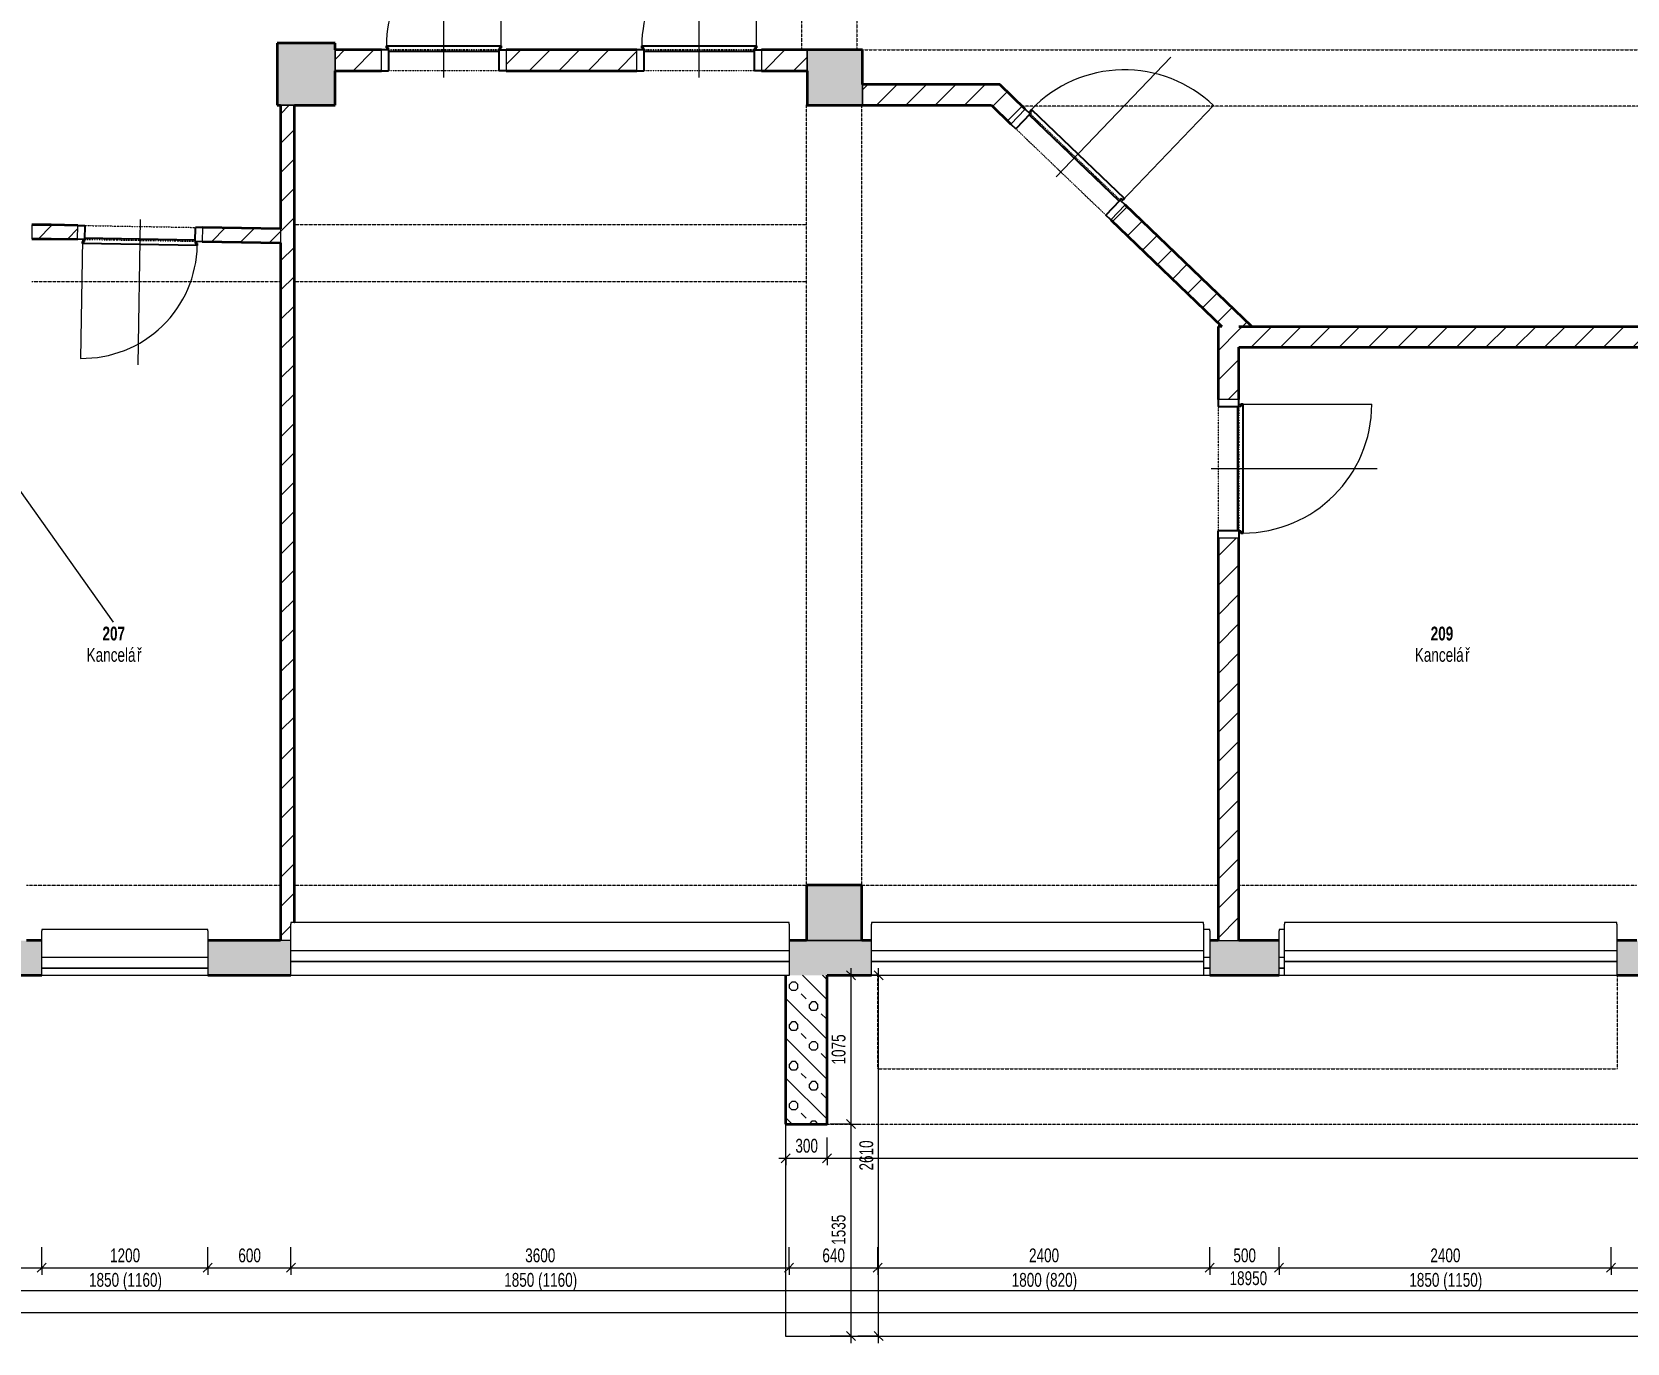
# Model space of a CAD drawing. Header units: millimetres. Extents: x 46521 to 258066, y -45352 to 20466.
# Drawn here: x 78128 to 89655, y -31627 to -22154 of the extents above; entities that cross this region are included whole.
import ezdxf

# ---------------------------------------------------------------- set-up
doc = ezdxf.new("R2010")
doc.units = ezdxf.units.MM
doc.linetypes.add('Dash dot dot', pattern=[5, 2, -1, 0, -1, 0, -1])
doc.linetypes.add('Čerchovaná se dvěma tečkami', pattern=[2.59, 1, -0.53, 0, -0.53, 0, -0.53])
for name, color, linetype, lineweight in [('A-ANNO-DIMS', 211, 'Continuous', 9), ('A-ANNO-DIMS-50', 211, 'Continuous', 9), ('A-AREA-IDEN', 2, 'Continuous', 9), ('A-DETL', 90, 'Continuous', 13), ('A-DOOR', 31, 'Continuous', 13), ('A-DOOR-FRAM', 31, 'Continuous', 25), ('A-FLOR', 192, 'Continuous', 13), ('A-GENM', 13, 'Continuous', 13), ('A-GLAZ', 151, 'Continuous', 13), ('A-WALL', 113, 'Continuous', 13), ('A-WALL-PATT', 111, 'Continuous', 35), ('S-COLS', 52, 'Continuous', 13)]:
    doc.layers.add(name, color=color, linetype=linetype, lineweight=lineweight)
doc.styles.add('Arial_2', font='arial.ttf', dxfattribs={"width": 0.7, "height": 100})
doc.styles.add('Arial_B', font='arialbd.ttf', dxfattribs={"width": 0.7, "height": 100})
doc.dimstyles.new('Vnitřní_-_průhledné', dxfattribs={"dimscale": 304.8, "dimtxt": 102.02594, "dimasz": 0.213255, "dimexe": 0.164042, "dimexo": 0.0625, "dimgap": 0.032808, "dimtad": 1, "dimdec": 0, "dimrnd": 5, "dimzin": 0, "dimdsep": 46, "dimtxsty": 'Arial_2', "dimblk1": 'OBLIQUE', "dimblk2": 'OBLIQUE', "dimsah": 1, "dimcen": 0.09, "dimdle": 0.164042, "dimazin": 0, "dimtfac": 1, "dimtdec": 4, "dimtix": 1, "dimtmove": 0, "dimatfit": 3, "dimfxl": 0.492126, "dimfxlon": 1, "dimtvp": 1, "dimtolj": 1, "dimtzin": 0, "dimarcsym": 2})
pattern_1 = [(45, (0, 0), (-106.06602, 106.06602), [])]

# ---------------------------------------------------------------- blocks, each defined once
blk = doc.blocks.new('OKNO_2k_nadsvetlik - OKNO_2k_nadsvetlik 1800x2400-1972502-1NP_DEMOLICE B')
at = {"layer": 'A-GLAZ'}
for p, q in [((-1200, 126), (-1155, 126)), ((-1200, 75), (-1200, 126)), ((-1155, 75), (-1200, 75)), ((-1200, 75), (-1155, 75)), ((-1200, -5), (-1200, 75)), ((-1155, -5), (-1200, -5))]:
    blk.add_line(p, q, dxfattribs=at)
blk = doc.blocks.new('parapet s nosem_vnitní - parapet s nosem_vnitní-1280305-1NP_DEMOLICE B')
at = {"layer": 'A-GENM'}
for p, q in [((-1200, -190), (-1200, 0)), ((-1200, -190), (-1200, -200)), ((-1200, -200), (-1155, -200))]:
    blk.add_line(p, q, dxfattribs=at)
blk = doc.blocks.new('OKNO_2k_nadsvetlik - OKNO_2k_nadsvetlik 2400 x 1850-1972488-1NP_DEMOLICE B')
at = {"layer": 'A-GLAZ'}
for p, q in [((1160, 126), (1200, 126)), ((1200, 126), (1200, 75)), ((1200, 75), (1160, 75)), ((1160, 75), (1200, 75)), ((1200, 75), (1200, -5)), ((1200, -5), (1160, -5))]:
    blk.add_line(p, q, dxfattribs=at)
blk = doc.blocks.new('parapet s nosem_vnitní - parapet s nosem_vnitní-V1-1NP_DEMOLICE B')
at = {"layer": 'A-GENM'}
for p, q in [((1200, 0), (1200, -190)), ((1160, -200), (1200, -200)), ((1200, -200), (1200, -190))]:
    blk.add_line(p, q, dxfattribs=at)
blk = doc.blocks.new('DVERE_1k_oblozka - DD03_01_900x1970_koupelna-V9-1NP_DEMOLICE B')
at = {"layer": 'A-DOOR'}
for p, q in [((0, -128), (0, 1072)), ((-465, 72), (-465, 1032)), ((-450, 72), (-500, 72)), ((-500, 72), (-500, -78)), ((-450, -78), (-450, 72)), ((355, 102), (-355, 102)), ((500, 72), (450, 72)), ((450, 72), (450, -78)), ((465, 102), (465, 72)), ((500, -78), (500, 72)), ((-500, -78), (-450, -78)), ((450, -78), (500, -78))]:
    blk.add_line(p, q, dxfattribs=at)
at = {"layer": 'A-DOOR', "lineweight": 25}
for p, q in [((465, 102), (-465, 102)), ((-465, 102), (-465, 87)), ((-465, 87), (-450, 87)), ((-450, 87), (-450, 72)), ((-450, 62), (450, 62)), ((450, 72), (450, 87)), ((450, 87), (465, 87)), ((465, 87), (465, 102))]:
    blk.add_line(p, q, dxfattribs=at)
at = {"layer": 'A-DOOR', "linetype": 'Čerchovaná se dvěma tečkami'}
for p, q in [((-450, 72), (450, 72)), ((-450, -78), (450, -78))]:
    blk.add_line(p, q, dxfattribs=at)
at = {"layer": 'A-DOOR'}
blk.add_arc((-465, 102), 930, 360, 90, dxfattribs=at)
at = {"layer": 'A-DOOR-FRAM'}
for p, q in [((-450, 72), (-500, 72)), ((-450, -78), (-450, 72)), ((450, 72), (450, -78)), ((450, 72), (500, 72)), ((-500, -78), (-450, -78)), ((500, -78), (450, -78))]:
    blk.add_line(p, q, dxfattribs=at)
blk = doc.blocks.new('DVERE_1k_oblozka - DD03_01_900x1970_koupelna-1549515-1NP_DEMOLICE B')
at = {"layer": 'A-DOOR'}
for p, q in [((0, 128), (0, -1072)), ((-500, 78), (-450, 78)), ((-500, -72), (-500, 78)), ((-450, 78), (-450, -72)), ((450, 78), (500, 78)), ((450, -72), (450, 78)), ((500, 78), (500, -72)), ((-450, -72), (-500, -72)), ((-465, -72), (-465, -1032)), ((355, -102), (-355, -102)), ((500, -72), (450, -72)), ((465, -102), (465, -72))]:
    blk.add_line(p, q, dxfattribs=at)
at = {"layer": 'A-DOOR', "linetype": 'Čerchovaná se dvěma tečkami'}
for p, q in [((-450, 78), (450, 78)), ((-450, -72), (450, -72))]:
    blk.add_line(p, q, dxfattribs=at)
at = {"layer": 'A-DOOR', "lineweight": 25}
for p, q in [((-465, -87), (-450, -87)), ((-465, -102), (-465, -87)), ((465, -102), (-465, -102)), ((-450, -62), (450, -62)), ((-450, -87), (-450, -72)), ((450, -72), (450, -87)), ((450, -87), (465, -87)), ((465, -87), (465, -102))]:
    blk.add_line(p, q, dxfattribs=at)
at = {"layer": 'A-DOOR'}
blk.add_arc((-465, -102), 930, 270, 0, dxfattribs=at)
at = {"layer": 'A-DOOR-FRAM'}
for p, q in [((-500, 78), (-450, 78)), ((-450, 78), (-450, -72)), ((450, -72), (450, 78)), ((500, 78), (450, 78)), ((-450, -72), (-500, -72)), ((450, -72), (500, -72))]:
    blk.add_line(p, q, dxfattribs=at)
blk = doc.blocks.new('DVERE_1k_oblozka - DD03_01_800x1970_koupelna-1549528-1NP_DEMOLICE B')
at = {"layer": 'A-DOOR'}
for p, q in [((0, 128), (0, -972)), ((-450, 78), (-400, 78)), ((-450, -72), (-450, 78)), ((-400, 78), (-400, -72)), ((400, 78), (450, 78)), ((400, -72), (400, 78)), ((450, 78), (450, -72)), ((-400, -72), (-450, -72)), ((-415, -72), (-415, -932)), ((305, -102), (-305, -102)), ((450, -72), (400, -72)), ((415, -102), (415, -72))]:
    blk.add_line(p, q, dxfattribs=at)
at = {"layer": 'A-DOOR', "linetype": 'Čerchovaná se dvěma tečkami'}
for p, q in [((-400, 78), (400, 78)), ((-400, -72), (400, -72))]:
    blk.add_line(p, q, dxfattribs=at)
at = {"layer": 'A-DOOR', "lineweight": 25}
for p, q in [((-415, -87), (-400, -87)), ((-415, -102), (-415, -87)), ((415, -102), (-415, -102)), ((-400, -62), (400, -62)), ((-400, -87), (-400, -72)), ((400, -72), (400, -87)), ((400, -87), (415, -87)), ((415, -87), (415, -102))]:
    blk.add_line(p, q, dxfattribs=at)
at = {"layer": 'A-DOOR'}
blk.add_arc((-415, -102), 830, 270, 0, dxfattribs=at)
at = {"layer": 'A-DOOR-FRAM'}
for p, q in [((-450, 78), (-400, 78)), ((-400, 78), (-400, -72)), ((400, -72), (400, 78)), ((450, 78), (400, 78)), ((-400, -72), (-450, -72)), ((400, -72), (450, -72))]:
    blk.add_line(p, q, dxfattribs=at)
blk = doc.blocks.new('DVERE_1k_oblozka - DD03_01_800x1970_koupelna-1549519-1NP_DEMOLICE B')
at = {"layer": 'A-DOOR'}
for p, q in [((-450, 53), (-400, 53)), ((-450, -47), (-450, 53)), ((-400, 53), (-400, -47)), ((0, 103), (0, -947)), ((400, 53), (450, 53)), ((400, -47), (400, 53)), ((450, 53), (450, -47)), ((-400, -47), (-450, -47)), ((-415, -47), (-415, -907)), ((305, -77), (-305, -77)), ((450, -47), (400, -47)), ((415, -77), (415, -47))]:
    blk.add_line(p, q, dxfattribs=at)
at = {"layer": 'A-DOOR', "linetype": 'Čerchovaná se dvěma tečkami'}
for p, q in [((-400, 53), (400, 53)), ((-400, -47), (400, -47))]:
    blk.add_line(p, q, dxfattribs=at)
at = {"layer": 'A-DOOR', "lineweight": 25}
for p, q in [((-415, -62), (-400, -62)), ((-415, -77), (-415, -62)), ((415, -77), (-415, -77)), ((-400, -37), (400, -37)), ((-400, -62), (-400, -47)), ((400, -47), (400, -62)), ((400, -62), (415, -62)), ((415, -62), (415, -77))]:
    blk.add_line(p, q, dxfattribs=at)
at = {"layer": 'A-DOOR'}
blk.add_arc((-415, -77), 830, 270, 0, dxfattribs=at)
at = {"layer": 'A-DOOR-FRAM'}
for p, q in [((-450, 53), (-400, 53)), ((-400, 53), (-400, -47)), ((400, -47), (400, 53)), ((450, 53), (400, 53)), ((-400, -47), (-450, -47)), ((400, -47), (450, -47))]:
    blk.add_line(p, q, dxfattribs=at)
blk = doc.blocks.new('parapet s nosem_vnitní - parapet s nosem_vnitní-V5-1NP_DEMOLICE B')
at = {"layer": 'A-GENM'}
for p, q in [((-600, -190), (-600, 0)), ((600, 0), (600, -190)), ((-600, -190), (-600, -200)), ((-600, -200), (600, -200)), ((600, -200), (600, -190))]:
    blk.add_line(p, q, dxfattribs=at)
blk = doc.blocks.new('OKNO_3k_nadsvetlik - OKNO_3k_nadsvetlik_3600x1850-1975422-1NP_DEMOLICE B')
at = {"layer": 'A-GLAZ', "color": 41}
for p, q in [((-1800, 126), (1800, 126)), ((-1800, 25), (-1800, 126)), ((1800, 126), (1800, 25)), ((1800, 25), (-1800, 25)), ((-1800, 25), (1800, 25)), ((-1800, -55), (-1800, 25)), ((1800, 25), (1800, -55)), ((1800, -55), (-1800, -55))]:
    blk.add_line(p, q, dxfattribs=at)
blk = doc.blocks.new('parapet s nosem_vnitní - parapet s nosem_vnitní-1280309-1NP_DEMOLICE B')
at = {"layer": 'A-GENM', "color": 41}
for p, q in [((-1800, -190), (-1800, 0)), ((1800, 0), (1800, -190)), ((-1800, -190), (-1800, -200)), ((-1800, -200), (1800, -200)), ((1800, -200), (1800, -190))]:
    blk.add_line(p, q, dxfattribs=at)
blk = doc.blocks.new('OKNO_2k_nadsvetlik - OKNO_2k_nadsvetlik 1800x2400-1972504-1NP_DEMOLICE B')
at = {"layer": 'A-GLAZ'}
for p, q in [((-1200, 126), (1200, 126)), ((-1200, 25), (-1200, 126)), ((1200, 126), (1200, 25)), ((1200, 25), (-1200, 25)), ((-1200, 25), (1200, 25)), ((-1200, -55), (-1200, 25)), ((1200, 25), (1200, -55)), ((1200, -55), (-1200, -55))]:
    blk.add_line(p, q, dxfattribs=at)
blk = doc.blocks.new('parapet s nosem_vnitní - parapet s nosem_vnitní-V10-1NP_DEMOLICE B')
at = {"layer": 'A-GENM'}
for p, q in [((-1200, -190), (-1200, 0)), ((1200, 0), (1200, -190)), ((-1200, -190), (-1200, -200)), ((-1200, -200), (1200, -200)), ((1200, -200), (1200, -190))]:
    blk.add_line(p, q, dxfattribs=at)
blk = doc.blocks.new('OKNO_2k_nadsvetlik - OKNO_2k_nadsvetlik 2400 x 1850-1972466-1NP_DEMOLICE B')
at = {"layer": 'A-GLAZ'}
for p, q in [((-1200, 126), (1200, 126)), ((-1200, 25), (-1200, 126)), ((1200, 126), (1200, 25)), ((1200, 25), (-1200, 25)), ((-1200, 25), (1200, 25)), ((-1200, -55), (-1200, 25)), ((1200, 25), (1200, -55)), ((1200, -55), (-1200, -55))]:
    blk.add_line(p, q, dxfattribs=at)
blk = doc.blocks.new('DIMBLOCK20-1NP_DEMOLICE B')
at = {"layer": 'A-ANNO-DIMS-50'}
for p, q in [((77690, -31083), (77690, -30933)), ((78200, -31083), (78200, -30933)), ((77640, -31083), (78200, -31083)), ((77690, -31083), (77690, -31133)), ((78200, -31083), (78200, -31133))]:
    blk.add_line(p, q, dxfattribs=at)
at = {"layer": 'A-ANNO-DIMS-50', "lineweight": 18}
for p, q in [((77690, -31083), (77657, -31115)), ((77690, -31083), (77722, -31050)), ((78200, -31083), (78167, -31115)), ((78200, -31083), (78232, -31050))]:
    blk.add_line(p, q, dxfattribs=at)
at = {"layer": 'A-ANNO-DIMS-50', "color": 0, "insert": (77865, -30943), "char_height": 100, "width": 192.12, "attachment_point": 1, "line_spacing_factor": 0.941778, "style": 'Arial_2'}
blk.add_mtext('510', dxfattribs=at)
blk = doc.blocks.new('_Oblique')
at = {"color": 0, "linetype": 'ByBlock', "lineweight": -2}
blk.add_line((-0.5, -0.5), (0.5, 0.5), dxfattribs=at)
blk = doc.blocks.new('DIMBLOCK21-1NP_DEMOLICE B')
at = {"layer": 'A-ANNO-DIMS-50'}
for p, q in [((78200, -31083), (78200, -30933)), ((79400, -31083), (79400, -30933)), ((78200, -31083), (79400, -31083)), ((78200, -31083), (78200, -31133)), ((79400, -31083), (79400, -31133))]:
    blk.add_line(p, q, dxfattribs=at)
at = {"layer": 'A-ANNO-DIMS-50', "lineweight": 18}
for p, q in [((78200, -31083), (78167, -31115)), ((78200, -31083), (78232, -31050)), ((79400, -31083), (79367, -31115)), ((79400, -31083), (79432, -31050))]:
    blk.add_line(p, q, dxfattribs=at)
at = {"layer": 'A-ANNO-DIMS-50', "color": 0, "char_height": 100, "attachment_point": 1, "line_spacing_factor": 0.941778, "style": 'Arial_2'}
for s, insert, width in [('1200', (78693, -30943), 256.16), ('1850 (1160)', (78541, -31120), 619.69)]:
    blk.add_mtext(s, dxfattribs=dict(at, insert=insert, width=width))
blk = doc.blocks.new('DIMBLOCK22-1NP_DEMOLICE B')
at = {"layer": 'A-ANNO-DIMS-50'}
for p, q in [((79400, -31083), (79400, -30933)), ((80000, -31083), (80000, -30933)), ((79400, -31083), (80000, -31083)), ((79400, -31083), (79400, -31133)), ((80000, -31083), (80000, -31133))]:
    blk.add_line(p, q, dxfattribs=at)
at = {"layer": 'A-ANNO-DIMS-50', "lineweight": 18}
for p, q in [((79400, -31083), (79367, -31115)), ((79400, -31083), (79432, -31050)), ((80000, -31083), (79967, -31115)), ((80000, -31083), (80032, -31050))]:
    blk.add_line(p, q, dxfattribs=at)
at = {"layer": 'A-ANNO-DIMS-50', "color": 0, "insert": (79620, -30943), "char_height": 100, "width": 192.12, "attachment_point": 1, "line_spacing_factor": 0.941778, "style": 'Arial_2'}
blk.add_mtext('600', dxfattribs=at)
blk = doc.blocks.new('DIMBLOCK23-1NP_DEMOLICE B')
at = {"layer": 'A-ANNO-DIMS-50'}
for p, q in [((80000, -31083), (80000, -30933)), ((83600, -31083), (83600, -30933)), ((80000, -31083), (83600, -31083)), ((80000, -31083), (80000, -31133)), ((83600, -31083), (83600, -31133))]:
    blk.add_line(p, q, dxfattribs=at)
at = {"layer": 'A-ANNO-DIMS-50', "lineweight": 18}
for p, q in [((80000, -31083), (79967, -31115)), ((80000, -31083), (80032, -31050)), ((83600, -31083), (83567, -31115)), ((83600, -31083), (83632, -31050))]:
    blk.add_line(p, q, dxfattribs=at)
at = {"layer": 'A-ANNO-DIMS-50', "color": 0, "char_height": 100, "attachment_point": 1, "line_spacing_factor": 0.941778, "style": 'Arial_2'}
for s, insert, width in [('3600', (81693, -30943), 256.16), ('1850 (1160)', (81541, -31120), 619.69)]:
    blk.add_mtext(s, dxfattribs=dict(at, insert=insert, width=width))
blk = doc.blocks.new('DIMBLOCK24-1NP_DEMOLICE B')
at = {"layer": 'A-ANNO-DIMS-50'}
for p, q in [((83600, -31083), (83600, -30933)), ((84240, -31083), (84240, -30933)), ((83600, -31083), (84240, -31083)), ((83600, -31083), (83600, -31133)), ((84240, -31083), (84240, -31133))]:
    blk.add_line(p, q, dxfattribs=at)
at = {"layer": 'A-ANNO-DIMS-50', "lineweight": 18}
for p, q in [((83600, -31083), (83567, -31115)), ((83600, -31083), (83632, -31050)), ((84240, -31083), (84207, -31115)), ((84240, -31083), (84272, -31050))]:
    blk.add_line(p, q, dxfattribs=at)
at = {"layer": 'A-ANNO-DIMS-50', "color": 0, "insert": (83840, -30943), "char_height": 100, "width": 192.12, "attachment_point": 1, "line_spacing_factor": 0.941778, "style": 'Arial_2'}
blk.add_mtext('640', dxfattribs=at)
blk = doc.blocks.new('DIMBLOCK25-1NP_DEMOLICE B')
at = {"layer": 'A-ANNO-DIMS-50'}
for p, q in [((84240, -31083), (84240, -30933)), ((86640, -31083), (86640, -30933)), ((84240, -31083), (86640, -31083)), ((84240, -31083), (84240, -31133)), ((86640, -31083), (86640, -31133))]:
    blk.add_line(p, q, dxfattribs=at)
at = {"layer": 'A-ANNO-DIMS-50', "lineweight": 18}
for p, q in [((84240, -31083), (84207, -31115)), ((84240, -31083), (84272, -31050)), ((86640, -31083), (86607, -31115)), ((86640, -31083), (86672, -31050))]:
    blk.add_line(p, q, dxfattribs=at)
at = {"layer": 'A-ANNO-DIMS-50', "color": 0, "char_height": 100, "attachment_point": 1, "line_spacing_factor": 0.941778, "style": 'Arial_2'}
for s, insert, width in [('2400', (85333, -30943), 256.16), ('1800 (820)', (85208, -31120), 555.65)]:
    blk.add_mtext(s, dxfattribs=dict(at, insert=insert, width=width))
blk = doc.blocks.new('DIMBLOCK26-1NP_DEMOLICE B')
at = {"layer": 'A-ANNO-DIMS-50'}
for p, q in [((86640, -31083), (86640, -30933)), ((87140, -31083), (87140, -30933)), ((86640, -31083), (87140, -31083)), ((86640, -31083), (86640, -31133)), ((87140, -31083), (87140, -31133))]:
    blk.add_line(p, q, dxfattribs=at)
at = {"layer": 'A-ANNO-DIMS-50', "lineweight": 18}
for p, q in [((86640, -31083), (86607, -31115)), ((86640, -31083), (86672, -31050)), ((87140, -31083), (87107, -31115)), ((87140, -31083), (87172, -31050))]:
    blk.add_line(p, q, dxfattribs=at)
at = {"layer": 'A-ANNO-DIMS-50', "color": 0, "insert": (86810, -30943), "char_height": 100, "width": 192.12, "attachment_point": 1, "line_spacing_factor": 0.941778, "style": 'Arial_2'}
blk.add_mtext('500', dxfattribs=at)
blk = doc.blocks.new('DIMBLOCK27-1NP_DEMOLICE B')
at = {"layer": 'A-ANNO-DIMS-50'}
for p, q in [((87140, -31083), (87140, -30933)), ((89540, -31083), (89540, -30933)), ((87140, -31083), (89540, -31083)), ((87140, -31083), (87140, -31133)), ((89540, -31083), (89540, -31133))]:
    blk.add_line(p, q, dxfattribs=at)
at = {"layer": 'A-ANNO-DIMS-50', "lineweight": 18}
for p, q in [((87140, -31083), (87107, -31115)), ((87140, -31083), (87172, -31050)), ((89540, -31083), (89507, -31115)), ((89540, -31083), (89572, -31050))]:
    blk.add_line(p, q, dxfattribs=at)
at = {"layer": 'A-ANNO-DIMS-50', "color": 0, "char_height": 100, "attachment_point": 1, "line_spacing_factor": 0.941778, "style": 'Arial_2'}
for s, insert, width in [('2400', (88233, -30943), 256.16), ('1850 (1150)', (88081, -31120), 619.69)]:
    blk.add_mtext(s, dxfattribs=dict(at, insert=insert, width=width))
blk = doc.blocks.new('DIMBLOCK28-1NP_DEMOLICE B')
at = {"layer": 'A-ANNO-DIMS-50'}
for p, q in [((89540, -31083), (89540, -30933)), ((90190, -31083), (90190, -30933)), ((89540, -31083), (90190, -31083)), ((89540, -31083), (89540, -31133)), ((90190, -31083), (90190, -31133))]:
    blk.add_line(p, q, dxfattribs=at)
at = {"layer": 'A-ANNO-DIMS-50', "lineweight": 18}
for p, q in [((89540, -31083), (89507, -31115)), ((89540, -31083), (89572, -31050)), ((90190, -31083), (90157, -31115)), ((90190, -31083), (90222, -31050))]:
    blk.add_line(p, q, dxfattribs=at)
at = {"layer": 'A-ANNO-DIMS-50', "color": 0, "insert": (89785, -30943), "char_height": 100, "width": 192.12, "attachment_point": 1, "line_spacing_factor": 0.941778, "style": 'Arial_2'}
blk.add_mtext('650', dxfattribs=at)
blk = doc.blocks.new('DIMBLOCK93-1NP_DEMOLICE B')
at = {"layer": 'A-ANNO-DIMS-50'}
for p, q in [((77440, -31248), (77440, -31098)), ((96390, -31248), (96390, -31098)), ((77390, -31248), (96440, -31248)), ((77440, -31248), (77440, -31298)), ((96390, -31248), (96390, -31298))]:
    blk.add_line(p, q, dxfattribs=at)
at = {"layer": 'A-ANNO-DIMS-50', "lineweight": 18}
for p, q in [((77440, -31248), (77472, -31216)), ((96390, -31248), (96423, -31216)), ((77440, -31248), (77407, -31281)), ((96390, -31248), (96358, -31281))]:
    blk.add_line(p, q, dxfattribs=at)
at = {"layer": 'A-ANNO-DIMS-50', "color": 0, "insert": (86782, -31108), "char_height": 100, "width": 320.2, "attachment_point": 1, "line_spacing_factor": 0.941778, "style": 'Arial_2'}
blk.add_mtext('18950', dxfattribs=at)
blk = doc.blocks.new('DIMBLOCK94-1NP_DEMOLICE B')
at = {"layer": 'A-ANNO-DIMS-50'}
for p, q in [((53491, -31405), (53491, -30943)), ((96390, -31405), (96390, -30943)), ((53441, -31405), (96440, -31405)), ((53491, -31405), (53491, -31455)), ((96390, -31405), (96390, -31455))]:
    blk.add_line(p, q, dxfattribs=at)
at = {"layer": 'A-ANNO-DIMS-50', "lineweight": 18}
for p, q in [((53491, -31405), (53459, -31438)), ((53491, -31405), (53524, -31373)), ((96390, -31405), (96358, -31438)), ((96390, -31405), (96423, -31373))]:
    blk.add_line(p, q, dxfattribs=at)
at = {"layer": 'A-ANNO-DIMS-50', "color": 0, "insert": (74807, -31265), "char_height": 100, "width": 320.2, "attachment_point": 1, "line_spacing_factor": 0.941778, "style": 'Arial_2'}
blk.add_mtext('42900', dxfattribs=at)
blk = doc.blocks.new('DIMBLOCK103-1NP_DEMOLICE B')
at = {"layer": 'A-ANNO-DIMS-50'}
for p, q in [((84246, -31627), (84246, -28919)), ((84246, -28969), (84096, -28969)), ((84246, -28969), (84296, -28969)), ((84246, -31577), (84096, -31577)), ((84246, -31577), (84296, -31577))]:
    blk.add_line(p, q, dxfattribs=at)
at = {"layer": 'A-ANNO-DIMS-50', "lineweight": 18}
for p, q in [((84246, -28969), (84214, -28937)), ((84246, -28969), (84279, -29002)), ((84246, -31577), (84214, -31544)), ((84246, -31577), (84279, -31609))]:
    blk.add_line(p, q, dxfattribs=at)
at = {"layer": 'A-ANNO-DIMS-50', "color": 0, "insert": (84107, -30380), "char_height": 100, "width": 256.16, "attachment_point": 1, "rotation": 90, "line_spacing_factor": 0.941778, "style": 'Arial_2'}
blk.add_mtext('2610', dxfattribs=at)
blk = doc.blocks.new('DIMBLOCK104-1NP_DEMOLICE B')
at = {"layer": 'A-ANNO-DIMS-50'}
for p, q in [((84047, -30044), (83897, -30044)), ((84047, -31627), (84047, -30044)), ((84047, -30044), (84097, -30044)), ((84047, -31577), (83897, -31577)), ((84047, -31577), (84097, -31577))]:
    blk.add_line(p, q, dxfattribs=at)
at = {"layer": 'A-ANNO-DIMS-50', "lineweight": 18}
for p, q in [((84047, -30044), (84014, -30012)), ((84047, -30044), (84079, -30077)), ((84047, -31577), (84014, -31544)), ((84047, -31577), (84079, -31609))]:
    blk.add_line(p, q, dxfattribs=at)
at = {"layer": 'A-ANNO-DIMS-50', "color": 0, "insert": (83907, -30917), "char_height": 100, "width": 256.16, "attachment_point": 1, "rotation": 90, "line_spacing_factor": 0.941778, "style": 'Arial_2'}
blk.add_mtext('1535', dxfattribs=at)
blk = doc.blocks.new('DIMBLOCK105-1NP_DEMOLICE B')
at = {"layer": 'A-ANNO-DIMS-50'}
for p, q in [((84047, -30044), (84047, -28919)), ((84047, -28969), (83897, -28969)), ((84047, -28969), (84097, -28969)), ((84047, -30044), (83897, -30044)), ((84047, -30044), (84097, -30044))]:
    blk.add_line(p, q, dxfattribs=at)
at = {"layer": 'A-ANNO-DIMS-50', "lineweight": 18}
for p, q in [((84047, -28969), (84014, -28937)), ((84047, -28969), (84079, -29002)), ((84047, -30044), (84014, -30012)), ((84047, -30044), (84079, -30077))]:
    blk.add_line(p, q, dxfattribs=at)
at = {"layer": 'A-ANNO-DIMS-50', "color": 0, "insert": (83907, -29614), "char_height": 100, "width": 256.16, "attachment_point": 1, "rotation": 90, "line_spacing_factor": 0.941778, "style": 'Arial_2'}
blk.add_mtext('1075', dxfattribs=at)
blk = doc.blocks.new('DIMBLOCK116-1NP_DEMOLICE B')
at = {"layer": 'A-ANNO-DIMS-50'}
for p, q in [((83875, -30291), (83875, -30141)), ((95975, -30291), (95975, -30141)), ((83825, -30291), (96025, -30291)), ((83875, -30291), (83875, -30341)), ((95975, -30291), (95975, -30341))]:
    blk.add_line(p, q, dxfattribs=at)
at = {"layer": 'A-ANNO-DIMS-50', "lineweight": 18}
for p, q in [((83875, -30291), (83842, -30324)), ((83875, -30291), (83907, -30259)), ((95975, -30291), (95942, -30324)), ((95975, -30291), (96007, -30259))]:
    blk.add_line(p, q, dxfattribs=at)
at = {"layer": 'A-ANNO-DIMS-50', "color": 0, "insert": (89791, -30151), "char_height": 100, "width": 320.2, "attachment_point": 1, "line_spacing_factor": 0.941778, "style": 'Arial_2'}
blk.add_mtext('12100', dxfattribs=at)
blk = doc.blocks.new('DIMBLOCK117-1NP_DEMOLICE B')
at = {"layer": 'A-ANNO-DIMS-50'}
for p, q in [((83575, -30291), (83575, -30141)), ((83875, -30291), (83875, -30141)), ((83525, -30291), (83925, -30291)), ((83575, -30291), (83575, -30341)), ((83875, -30291), (83875, -30341))]:
    blk.add_line(p, q, dxfattribs=at)
at = {"layer": 'A-ANNO-DIMS-50', "lineweight": 18}
for p, q in [((83575, -30291), (83542, -30324)), ((83575, -30291), (83607, -30259)), ((83875, -30291), (83842, -30324)), ((83875, -30291), (83907, -30259))]:
    blk.add_line(p, q, dxfattribs=at)
at = {"layer": 'A-ANNO-DIMS-50', "color": 0, "insert": (83645, -30151), "char_height": 100, "width": 192.12, "attachment_point": 1, "line_spacing_factor": 0.941778, "style": 'Arial_2'}
blk.add_mtext('300', dxfattribs=at)

msp = doc.modelspace()

# ---------------------------------------------------------------- hatches: boundary and pattern name
at = {"layer": 'A-WALL-PATT', "lineweight": 13}
h = msp.add_hatch(dxfattribs=at)
h.set_pattern_fill('FP_15', color=256, style=0, pattern_type=2)
h.set_pattern_definition(pattern_1)
h.paths.add_polyline_path([(83729.9, -22434.3), (83729.9, -22284.3), (83399.9, -22284.3), (83399.9, -22434.3)])
h.paths.add_polyline_path([(81554.6, -22434.3), (82499.9, -22434.3), (82499.9, -22284.3), (81554.6, -22284.3)])
h.paths.add_polyline_path([(80654.6, -22434.3), (80654.6, -22284.3), (80319.6, -22284.3), (80319.6, -22434.3)])
h = msp.add_hatch(dxfattribs=at)
h.set_pattern_fill('FP_15', color=256, style=0, pattern_type=2)
h.set_pattern_definition(pattern_1)
h.paths.add_polyline_path([(85060.9, -22684.3), (85277.6, -22684.3), (85121.2, -22534.3), (84129.9, -22534.3), (84129.9, -22684.3)])
h = msp.add_hatch(dxfattribs=at)
h.set_pattern_fill('FP_15', color=256, style=0, pattern_type=2)
h.set_pattern_definition(pattern_1)
h.paths.add_polyline_path([(79966, -28719.3), (79999.6, -28719.3), (79999.6, -28589.3), (80024.6, -28589.3), (80024.6, -22684.3), (79924.6, -22684.3), (79924.6, -28719.3)])
h = msp.add_hatch(dxfattribs=at)
h.set_pattern_fill('FP_15', color=256, style=0, pattern_type=2)
h.set_pattern_definition(pattern_1)
h.paths.add_polyline_path([(86943.4, -24281.8), (86027.5, -23403.4), (85923.7, -23511.7), (86726.7, -24281.8), (86849.6, -24281.8)])
h.paths.add_polyline_path([(85201.9, -22819.5), (85305.7, -22711.3), (85277.6, -22684.3), (85060.9, -22684.3), (85125.1, -22745.9)])
h = msp.add_hatch(dxfattribs=at)
h.set_pattern_fill('FP_15', color=256, style=0, pattern_type=2)
h.set_pattern_definition(pattern_1)
h.paths.add_polyline_path([(78267, -23648.9), (78268, -23548.9), (78128.3, -23548.4), (78128.3, -23648.4)])
h.paths.add_polyline_path([(77598.3, -23646.6), (77598.3, -23546.6), (72189.8, -23527.4), (72189.4, -23627.4), (76185.6, -23641.6)])
h = msp.add_hatch(dxfattribs=at)
h.set_pattern_fill('FP_15', color=256, style=0, pattern_type=2)
h.set_pattern_definition(pattern_1)
h.paths.add_polyline_path([(79924.6, -23677.1), (79924.6, -23577.1), (79360.3, -23567.5), (79358.6, -23667.5), (79360.3, -23667.5)])
h.paths.add_polyline_path([(78458.7, -23652.2), (78460.4, -23552.2), (78268, -23548.9), (78267, -23648.9)])
h = msp.add_hatch(dxfattribs=at)
h.set_pattern_fill('FP_15', color=256, style=0, pattern_type=2)
h.set_pattern_definition(pattern_1)
h.paths.add_polyline_path([(86770.7, -28719.3), (86849.6, -28719.3), (86849.6, -25809.3), (86699.6, -25809.3), (86699.6, -28719.3)])
h.paths.add_polyline_path([(86849.6, -24809.3), (86849.6, -24281.8), (86699.6, -24281.8), (86699.6, -24809.3), (86774.6, -24809.3)])
h = msp.add_hatch(dxfattribs=at)
h.set_pattern_fill('FP_15', color=256, style=0, pattern_type=2)
h.set_pattern_definition(pattern_1)
h.paths.add_polyline_path([(89974.6, -24431.8), (89974.6, -24281.8), (86849.6, -24281.8), (86849.6, -24431.8), (88282.8, -24431.8)])
h = msp.add_hatch(dxfattribs=at)
h.set_pattern_fill('FP_12', color=256, angle=45, style=0, pattern_type=2)
h.set_pattern_definition([(45, (87111.85, -28969.28), (-143.684, 143.684), []), (360, (87340.8, -28901.98), (143.684, 143.684), [25.4, -261.968]), (45, (87366.2, -28901.98), (-143.684, 143.684), [25.4, -177.8]), (90, (87384.15, -28884.02), (-143.684, 143.684), [25.4, -261.968]), (135, (87384.15, -28858.62), (-143.684, -143.684), [25.4, -177.8]), (360, (87340.8, -28840.66), (143.684, 143.684), [25.4, -261.968]), (45, (87322.83, -28858.62), (-143.684, 143.684), [25.4, -177.8]), (90, (87322.83, -28884.02), (-143.684, 143.684), [25.4, -261.968]), (135, (87340.8, -28901.98), (-143.684, -143.684), [25.4, -177.8]), (45, (87407.38, -28817.44), (-143.684, 143.684), [50.8, -152.4])])
h.paths.add_polyline_path([(96139.6, -28969.3), (96390.4, -28969.3), (96390.4, -28719.3), (95609.6, -28719.3), (95609.6, -28969.3), (95974.6, -28969.3)])
h.paths.add_polyline_path([(94389.6, -28969.3), (94709.6, -28969.3), (94709.5, -28719.3), (94389.6, -28719.3), (94389.6, -28919.3)])
h.paths.add_polyline_path([(93159.6, -28969.3), (93159.6, -28719.3), (92589.6, -28719.3), (92589.6, -28969.3), (92819.3, -28969.3)])
h.paths.add_polyline_path([(89579.6, -28969.3), (90189.6, -28969.3), (90189.6, -28719.3), (89579.6, -28719.3), (89579.6, -28885.2)])
h.paths.add_polyline_path([(86770.7, -28969.3), (87139.6, -28969.3), (87139.6, -28719.3), (86639.6, -28719.3), (86639.6, -28969.3)])
h.paths.add_polyline_path([(84124.6, -28969.3), (84194.6, -28969.3), (84194.6, -28719.3), (83599.6, -28719.3), (83599.6, -28969.3), (83874.6, -28969.3)])
h.paths.add_polyline_path([(77697.8, -28969.3), (78199.6, -28969.3), (78199.6, -28719.3), (77689.6, -28719.3), (77689.6, -28969.3)])
h.paths.add_polyline_path([(79999.6, -28969.3), (79999.6, -28719.3), (79399.6, -28719.3), (79399.6, -28969.3), (79966, -28969.3)])
h = msp.add_hatch(dxfattribs=at)
h.set_pattern_fill('FP_18', color=256, angle=45, style=0, pattern_type=2)
h.set_pattern_definition([(135, (83874.63, -29434.94), (-143.684, -143.684), []), (90, (83807.32, -29205.99), (-143.684, 143.684), [25.4, -261.968]), (135, (83807.32, -29180.6), (-143.684, -143.684), [25.4, -177.8]), (180, (83789.36, -29162.63), (-143.684, -143.684), [25.4, -261.968]), (225, (83763.96, -29162.63), (143.684, -143.684), [25.4, -177.8]), (90, (83746, -29205.99), (-143.684, 143.684), [25.4, -261.968]), (135, (83763.96, -29223.95), (-143.684, -143.684), [25.4, -177.8]), (180, (83789.36, -29223.95), (-143.684, -143.684), [25.4, -261.968]), (225, (83807.32, -29206), (143.684, -143.684), [25.4, -177.8]), (135, (83722.78, -29139.4), (-143.684, -143.684), [50.8, -152.4])])
h.paths.add_polyline_path([(83874.6, -30044.3), (83874.6, -28969.3), (83599.6, -28969.3), (83599.6, -28970.3), (83574.6, -28970.3), (83574.6, -30044.3), (83746.4, -30044.3)])
at = {"layer": 'S-COLS'}
for points in [[(79899.6, -22684.3), (80319.6, -22684.3), (80319.6, -22234.3), (79899.6, -22234.3), (79899.6, -22434.3)], [(84129.9, -22684.3), (84129.9, -22284.3), (83729.9, -22284.3), (83729.9, -22684.3)], [(84124.6, -28719.3), (84124.6, -28319.3), (83724.6, -28319.3), (83724.6, -28719.3), (83746.4, -28719.3)]]:
    msp.add_hatch(color=9, dxfattribs=at).paths.add_polyline_path(points)

# ---------------------------------------------------------------- linework, layer by layer
at = {"layer": 'A-AREA-IDEN'}
msp.add_line((77689.1, -24975.6), (78715.7, -26418.3), dxfattribs=at)
at = {"layer": 'A-DETL', "linetype": 'Dash dot dot'}
for p, q in [((83689.1, -20310.9), (83689.1, -22284.3)), ((84089.1, -20310.9), (84089.1, -22284.3)), ((84089.1, -22284.3), (89749.9, -22284.3)), ((83724.6, -28319.3), (83724.6, -22679.3)), ((84124.6, -28319.3), (84124.6, -22679.3)), ((89739.6, -22689.3), (85279.6, -22689.3)), ((80024.6, -23546.6), (83724.6, -23546.6)), ((78128.3, -23956.6), (79924.6, -23956.6)), ((80024.6, -23956.6), (83724.6, -23956.6)), ((78089.6, -28319.3), (79924.6, -28319.3)), ((80024.6, -28319.3), (83724.6, -28319.3)), ((84124.6, -28319.3), (86699.6, -28319.3)), ((86849.6, -28319.3), (89724.6, -28319.3)), ((84239.6, -29644.3), (84239.6, -28969.3)), ((89584.6, -29644.3), (89584.6, -28969.3)), ((84239.6, -29644.3), (89584.6, -29644.3)), ((83874.6, -30044.3), (95974.6, -30044.3))]:
    msp.add_line(p, q, dxfattribs=at)
at = {"layer": 'A-FLOR'}
for p, q in [((83574.6, -30044.3), (83574.6, -31576.8)), ((83574.6, -31576.8), (96248.2, -31576.8))]:
    msp.add_line(p, q, dxfattribs=at)
at = {"layer": 'A-GLAZ'}
for p, q in [((78199.6, -28839.3), (79399.6, -28839.3)), ((78199.6, -28919.3), (78199.6, -28839.3)), ((79399.6, -28919.3), (78199.6, -28919.3)), ((78199.6, -28919.3), (79399.6, -28919.3)), ((78199.6, -28969.3), (78199.6, -28919.3)), ((79399.6, -28839.3), (79399.6, -28919.3)), ((79399.6, -28919.3), (79399.6, -28969.3)), ((78199.6, -28970.3), (78199.6, -28969.3)), ((79399.6, -28970.3), (78199.6, -28970.3)), ((79399.6, -28969.3), (79399.6, -28970.3))]:
    msp.add_line(p, q, dxfattribs=at)
at = {"layer": 'A-WALL', "lineweight": 35}
for p, q in [((80654.6, -22284.3), (80319.6, -22284.3)), ((82499.9, -22284.3), (81554.6, -22284.3)), ((83729.9, -22284.3), (83399.9, -22284.3)), ((80319.6, -22434.3), (80654.6, -22434.3)), ((81554.6, -22434.3), (82499.9, -22434.3)), ((83399.9, -22434.3), (83729.9, -22434.3)), ((85121.2, -22534.3), (84129.9, -22534.3)), ((85305.7, -22711.3), (85121.2, -22534.3)), ((79924.6, -22684.3), (79924.6, -23577.1)), ((80024.6, -28589.3), (80024.6, -22684.3)), ((84129.9, -22684.3), (85060.9, -22684.3)), ((85060.9, -22684.3), (85201.9, -22819.5)), ((85923.7, -23511.7), (86726.7, -24281.8)), ((86943.4, -24281.8), (86027.5, -23403.4)), ((78268, -23548.9), (78128.3, -23548.4)), ((78460.4, -23552.2), (78268, -23548.9)), ((79924.6, -23577.1), (79360.3, -23567.5)), ((78128.3, -23648.4), (78267, -23648.9)), ((78267, -23648.9), (78458.7, -23652.2)), ((79358.6, -23667.5), (79924.6, -23677.1)), ((79924.6, -23677.1), (79924.6, -28719.3)), ((86726.7, -24281.8), (86699.6, -24281.8)), ((86699.6, -24281.8), (86699.6, -24809.3)), ((86849.6, -24281.8), (90057.3, -24281.8)), ((86849.6, -24809.3), (86849.6, -24431.8)), ((86849.6, -24431.8), (89974.6, -24431.8)), ((86699.6, -25809.3), (86699.6, -28719.3)), ((86849.6, -28719.3), (86849.6, -25809.3)), ((78199.6, -28719.3), (78089.6, -28719.3)), ((79924.6, -28719.3), (79399.6, -28719.3)), ((83724.6, -28719.3), (83599.6, -28719.3)), ((84194.6, -28719.3), (84124.6, -28719.3)), ((86699.6, -28719.3), (86639.6, -28719.3)), ((87139.6, -28719.3), (86849.6, -28719.3)), ((89724.6, -28719.3), (89579.6, -28719.3)), ((77439.6, -28969.3), (78199.6, -28969.3)), ((79399.6, -28969.3), (79999.6, -28969.3)), ((83574.6, -28970.3), (83574.6, -30044.3)), ((83874.6, -28969.3), (84194.6, -28969.3)), ((83874.6, -30044.3), (83874.6, -28969.3)), ((86639.6, -28969.3), (87139.6, -28969.3)), ((89579.6, -28969.3), (90189.6, -28969.3)), ((83574.6, -30044.3), (83874.6, -30044.3))]:
    msp.add_line(p, q, dxfattribs=at)
at = {"layer": 'A-WALL'}
for p, q in [((80319.6, -22284.3), (80319.6, -22434.3)), ((83729.9, -22434.3), (83729.9, -22284.3)), ((84129.9, -22534.3), (84129.9, -22684.3)), ((80024.6, -22684.3), (79924.6, -22684.3)), ((78128.3, -23548.4), (78128.3, -23648.4)), ((79924.6, -23577.1), (79924.6, -23677.1)), ((79999.6, -28719.3), (79924.6, -28719.3)), ((84124.6, -28719.3), (83724.6, -28719.3)), ((86699.6, -28719.3), (86849.6, -28719.3))]:
    msp.add_line(p, q, dxfattribs=at)
at = {"layer": 'S-COLS', "lineweight": 35}
for p, q in [((80319.6, -22234.3), (79899.6, -22234.3)), ((79899.6, -22234.3), (79899.6, -22684.3)), ((80319.6, -22284.3), (80319.6, -22234.3)), ((84129.9, -22284.3), (83729.9, -22284.3)), ((84129.9, -22534.3), (84129.9, -22284.3)), ((80319.6, -22684.3), (80319.6, -22434.3)), ((83729.9, -22434.3), (83729.9, -22684.3)), ((79899.6, -22684.3), (79924.6, -22684.3)), ((80024.6, -22684.3), (80319.6, -22684.3)), ((83729.9, -22684.3), (84129.9, -22684.3)), ((84124.6, -28319.3), (83724.6, -28319.3)), ((83724.6, -28319.3), (83724.6, -28719.3)), ((84124.6, -28719.3), (84124.6, -28319.3))]:
    msp.add_line(p, q, dxfattribs=at)
at = {"layer": 'S-COLS'}
for p, q in [((80319.6, -22434.3), (80319.6, -22284.3)), ((83729.9, -22284.3), (83729.9, -22434.3)), ((84129.9, -22684.3), (84129.9, -22534.3)), ((79924.6, -22684.3), (80024.6, -22684.3)), ((83724.6, -28719.3), (84124.6, -28719.3))]:
    msp.add_line(p, q, dxfattribs=at)

# ---------------------------------------------------------------- block references
at = {"layer": 'A-DOOR'}
for name, p, rotation in [('DVERE_1k_oblozka - DD03_01_800x1970_koupelna-1549528-1NP_DEMOLICE B', (81104.6, -22356.4), 180), ('DVERE_1k_oblozka - DD03_01_800x1970_koupelna-1549528-1NP_DEMOLICE B', (82949.9, -22356.4), 180), ('DVERE_1k_oblozka - DD03_01_900x1970_koupelna-1549515-1NP_DEMOLICE B', (85616.7, -23109.4), 136.1986383859568), ('DVERE_1k_oblozka - DD03_01_800x1970_koupelna-1549519-1NP_DEMOLICE B', (78909.4, -23612.7), 359.0266064069057), ('DVERE_1k_oblozka - DD03_01_900x1970_koupelna-V9-1NP_DEMOLICE B', (86777.5, -25309.3), 269.9999999999999)]:
    msp.add_blockref(name, p, dxfattribs=dict(at, rotation=rotation))
at = {"layer": 'A-GENM', "rotation": 180}
for name, p in [('parapet s nosem_vnitní - parapet s nosem_vnitní-V5-1NP_DEMOLICE B', (78799.6, -28839.3)), ('parapet s nosem_vnitní - parapet s nosem_vnitní-V10-1NP_DEMOLICE B', (85394.6, -28789.3)), ('parapet s nosem_vnitní - parapet s nosem_vnitní-1280305-1NP_DEMOLICE B', (85439.6, -28839.3)), ('parapet s nosem_vnitní - parapet s nosem_vnitní-V1-1NP_DEMOLICE B', (88339.6, -28839.3)), ('parapet s nosem_vnitní - parapet s nosem_vnitní-V10-1NP_DEMOLICE B', (88379.6, -28789.3))]:
    msp.add_blockref(name, p, dxfattribs=at)
at = {"layer": 'A-GENM', "color": 41, "rotation": 180}
msp.add_blockref('parapet s nosem_vnitní - parapet s nosem_vnitní-1280309-1NP_DEMOLICE B', (81799.6, -28789.3), dxfattribs=at)
at = {"layer": 'A-GLAZ', "color": 41, "rotation": 180}
msp.add_blockref('OKNO_3k_nadsvetlik - OKNO_3k_nadsvetlik_3600x1850-1975422-1NP_DEMOLICE B', (81799.6, -28844.3), dxfattribs=at)
at = {"layer": 'A-GLAZ', "rotation": 180}
for name, p in [('OKNO_2k_nadsvetlik - OKNO_2k_nadsvetlik 1800x2400-1972504-1NP_DEMOLICE B', (85394.6, -28844.3)), ('OKNO_2k_nadsvetlik - OKNO_2k_nadsvetlik 2400 x 1850-1972466-1NP_DEMOLICE B', (88379.6, -28844.3)), ('OKNO_2k_nadsvetlik - OKNO_2k_nadsvetlik 1800x2400-1972502-1NP_DEMOLICE B', (85439.6, -28844.3)), ('OKNO_2k_nadsvetlik - OKNO_2k_nadsvetlik 2400 x 1850-1972488-1NP_DEMOLICE B', (88339.6, -28844.3))]:
    msp.add_blockref(name, p, dxfattribs=at)

# ---------------------------------------------------------------- texts
at = {"layer": 'A-AREA-IDEN', "lineweight": 18, "char_height": 100, "attachment_point": 1}
for s, insert, width, style in [('207', (78638.3, -26450.6), 202.025, 'Arial_B'), ('209', (88235.4, -26450.6), 202.025, 'Arial_B'), ('Kancelá', (78523.7, -26604.7), 440.527, 'Arial_2'), ('\\fArial|b0|i0|c238|p34|;\\W.7;ř', (78887.2, -26604.7), 39.283, 'Arial_2'), ('Kancelá', (88120.7, -26604.7), 440.527, 'Arial_2'), ('\\fArial|b0|i0|c238|p34|;\\W.7;ř', (88484.2, -26604.7), 39.283, 'Arial_2')]:
    msp.add_mtext(s, dxfattribs=dict(at, insert=insert, width=width, style=style))

# ---------------------------------------------------------------- dimensions: what is measured, and where the dimension line sits
at = {"layer": 'A-ANNO-DIMS'}
for base, p1, p2, override, picture, middle in [((84046.6, -28969.3), (83896.6, -30044.3), (83896.6, -28969.3), {"dimpost": '<>', "dimfxl": 1075}, 'DIMBLOCK105-1NP_DEMOLICE B', (83985.5, -29506.8)), ((84246.4431, -28969.2826), (84096.4431, -31576.8207), (84096.4431, -28969.2826), {"dimpost": '<>', "dimfxl": 2607.538064}, 'DIMBLOCK103-1NP_DEMOLICE B', (84185.3858, -30273.0516)), ((84046.5589, -30044.2826), (83896.5589, -31576.8207), (83896.5589, -30044.2826), {"dimpost": '<>', "dimfxl": 1532.538064}, 'DIMBLOCK104-1NP_DEMOLICE B', (83985.4675, -30810.5516))]:
    dim = msp.add_linear_dim(base=base, p1=p1, p2=p2, angle=90, dimstyle='Vnitřní_-_průhledné', override=override, dxfattribs=at)
    dim.commit()
    dim.dimension.update_dxf_attribs({"geometry": picture, "text_midpoint": middle})
for base, p1, p2, override, picture, middle in [((83874.6, -30291), (83574.6, -30141), (83874.6, -30141), {"dimpost": '<>', "dimfxl": 300}, 'DIMBLOCK117-1NP_DEMOLICE B', (83724.6, -30229.9)), ((95974.6, -30291), (83874.6, -30141), (95974.6, -30141), {"dimpost": '<>', "dimfxl": 12100}, 'DIMBLOCK116-1NP_DEMOLICE B', (89924.6, -30230)), ((96390.4, -31405.3), (53491.4, -30943.2), (96390.4, -30943.2), {"dimpost": '<>', "dimfxl": 42899.004159}, 'DIMBLOCK94-1NP_DEMOLICE B', (74940.9, -31344.2)), ((78199.6, -31082.9), (77689.6, -30932.9), (78199.6, -30932.9), {"dimpost": '<>', "dimfxl": 510}, 'DIMBLOCK20-1NP_DEMOLICE B', (77944.6, -31021.8)), ((79999.6, -31082.9), (79399.6, -30932.9), (79999.6, -30932.9), {"dimpost": '<>', "dimfxl": 600}, 'DIMBLOCK22-1NP_DEMOLICE B', (79699.6, -31021.8)), ((84239.6, -31082.9), (83599.6, -30932.9), (84239.6, -30932.9), {"dimpost": '<>', "dimfxl": 640}, 'DIMBLOCK24-1NP_DEMOLICE B', (83919.6, -31021.8)), ((87139.6, -31082.9), (86639.6, -30932.9), (87139.6, -30932.9), {"dimpost": '<>', "dimfxl": 500}, 'DIMBLOCK26-1NP_DEMOLICE B', (86889.6, -31021.8)), ((90189.6, -31082.9), (89539.6, -30932.9), (90189.6, -30932.9), {"dimpost": '<>', "dimfxl": 650}, 'DIMBLOCK28-1NP_DEMOLICE B', (89864.6, -31021.8)), ((96390.4, -31248.2), (77439.6, -31098.2), (96390.4, -31098.2), {"dimpost": '<>', "dimfxl": 18950.756098}, 'DIMBLOCK93-1NP_DEMOLICE B', (86915, -31187.2))]:
    dim = msp.add_linear_dim(base=base, p1=p1, p2=p2, dimstyle='Vnitřní_-_průhledné', override=override, dxfattribs=at)
    dim.commit()
    dim.dimension.update_dxf_attribs({"geometry": picture, "text_midpoint": middle})
for base, p1, p2, text, override, picture, middle in [((79399.6, -31082.9), (78199.6, -30932.9), (79399.6, -30932.9), '<>\\X1850 (1160)', {"dimpost": '<>', "dimfxl": 1200}, 'DIMBLOCK21-1NP_DEMOLICE B', (78799.6, -31082.9)), ((83599.6, -31082.9), (79999.6, -30932.9), (83599.6, -30932.9), '<>\\X1850 (1160)', {"dimpost": '<>', "dimfxl": 3600}, 'DIMBLOCK23-1NP_DEMOLICE B', (81799.6, -31082.9)), ((86639.6, -31082.9), (84239.6, -30932.9), (86639.6, -30932.9), '<>\\X1800 (820)', {"dimpost": '<>', "dimfxl": 2400}, 'DIMBLOCK25-1NP_DEMOLICE B', (85439.6, -31082.9)), ((89539.6, -31082.9), (87139.6, -30932.9), (89539.6, -30932.9), '<>\\X1850 (1150)', {"dimpost": '<>', "dimfxl": 2400}, 'DIMBLOCK27-1NP_DEMOLICE B', (88339.6, -31082.9))]:
    dim = msp.add_linear_dim(base=base, p1=p1, p2=p2, text=text, dimstyle='Vnitřní_-_průhledné', override=override, dxfattribs=at)
    dim.commit()
    dim.dimension.update_dxf_attribs({"geometry": picture, "text_midpoint": middle})

doc.saveas('drawing.dxf')
